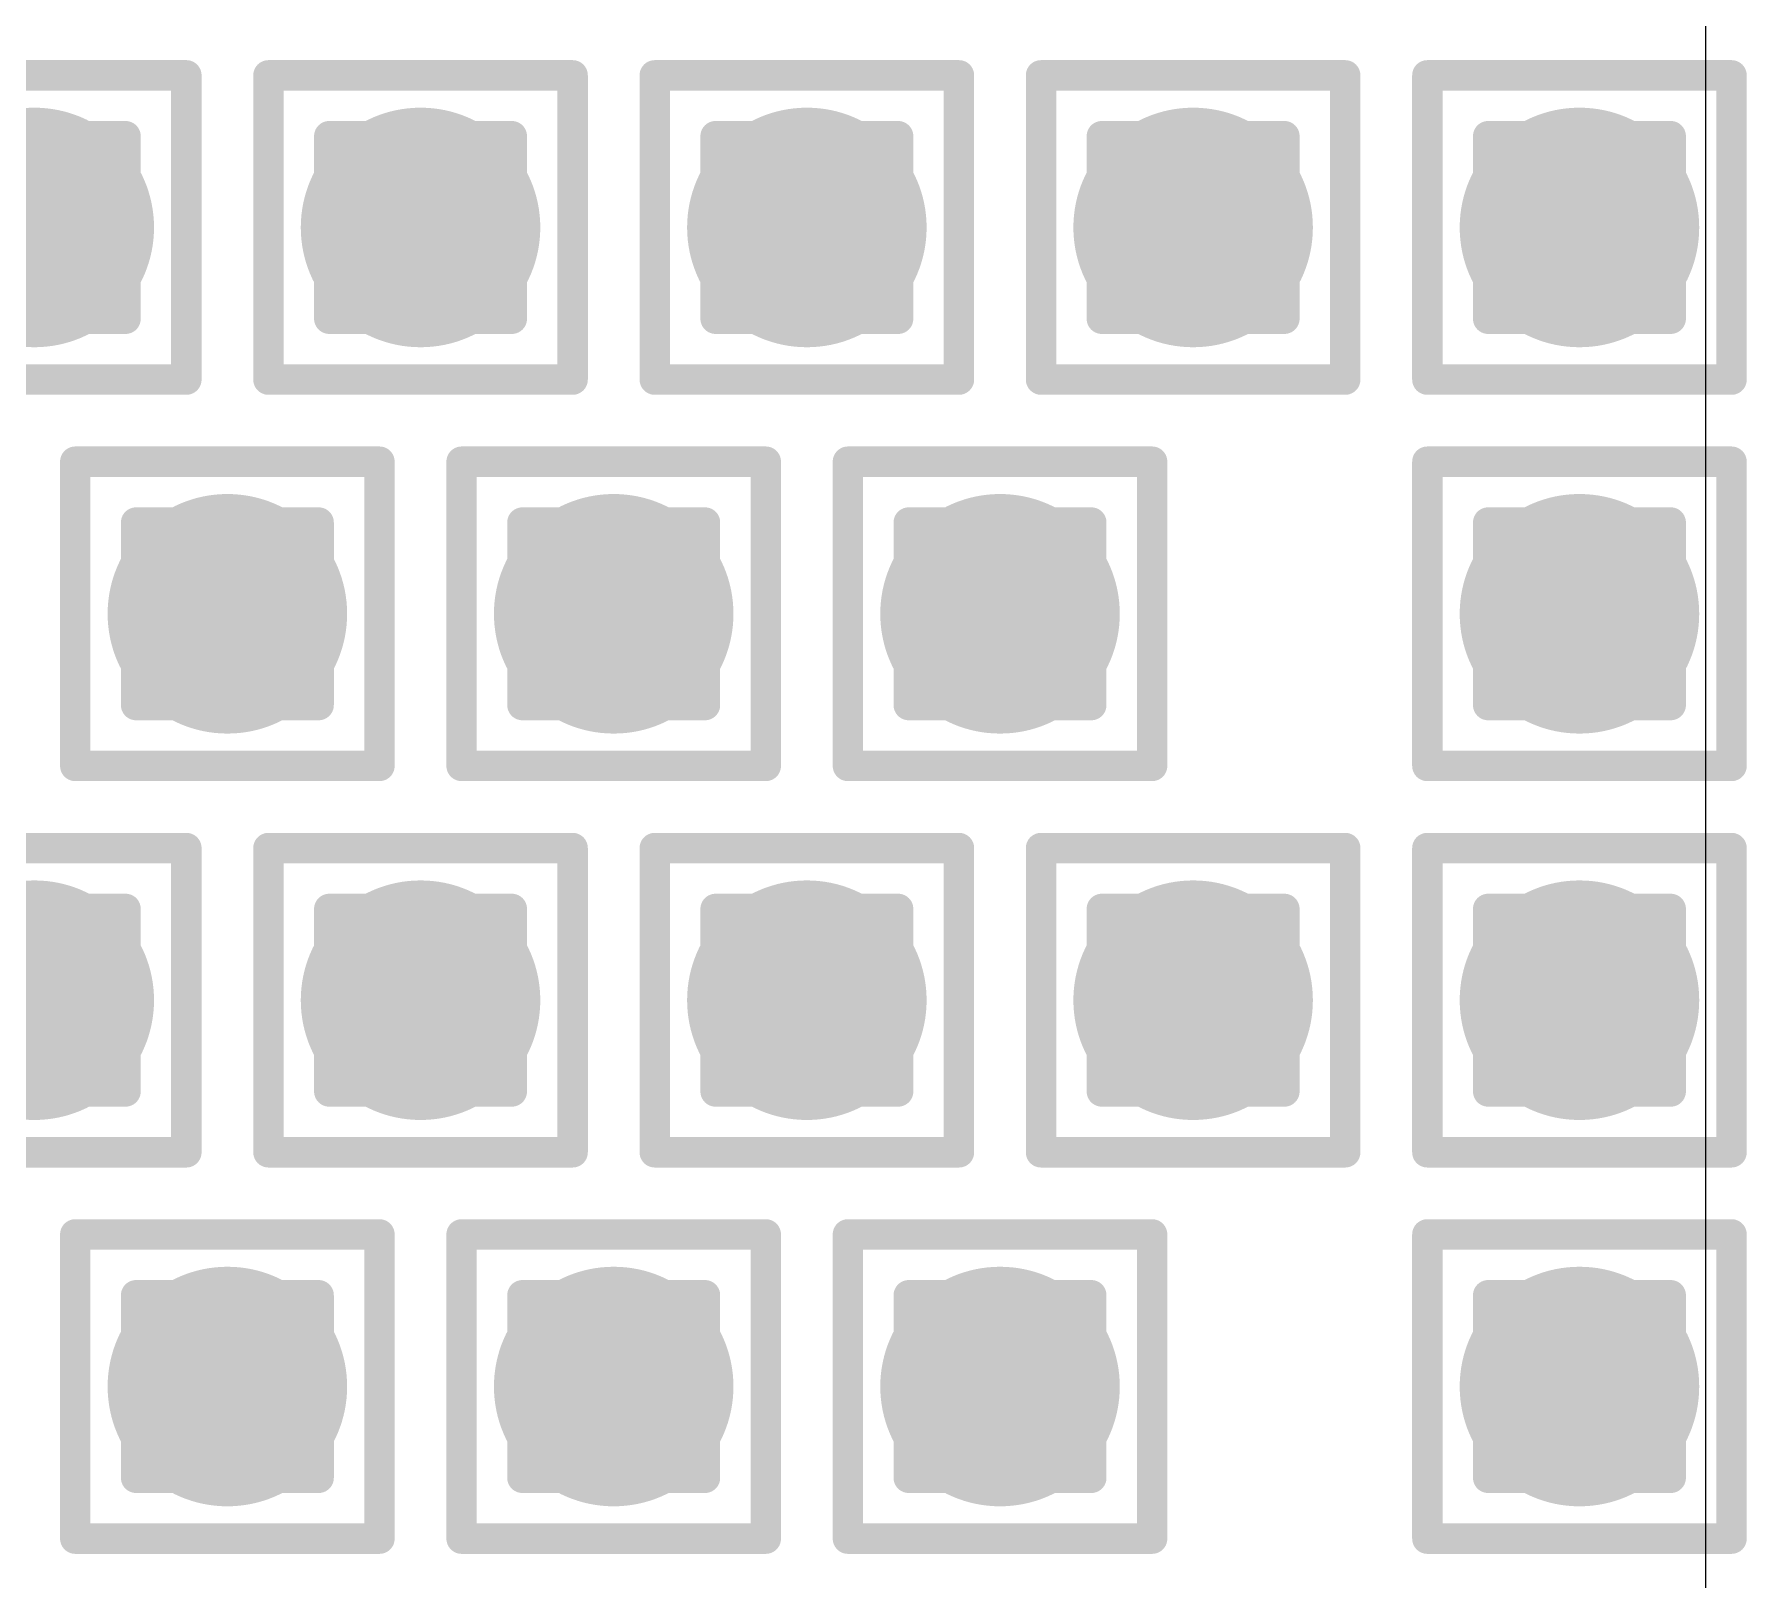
# Model space of a CAD drawing. Header units: inches. Extents: x -12 to 5357, y -8 to 5291.
# Drawn here: x 39.964 to 42.824, y 25.469 to 28.049 of the extents above; entities that cross this region are included whole.
import ezdxf

# ---------------------------------------------------------------- set-up
doc = ezdxf.new("R2010")
doc.units = ezdxf.units.IN
for name, color, linetype in [('Bottom Layer', 5, 'Continuous'), ('Drill Drawing', 1, 'Continuous'), ('Ground', 16, 'Continuous'), ('Power', 76, 'Continuous'), ('Top Layer', 1, 'Continuous'), ('Via Holes', 16, 'Continuous')]:
    doc.layers.add(name, color=color, linetype=linetype)

msp = doc.modelspace()

# ---------------------------------------------------------------- hatches: boundary and pattern name
at = {"layer": 'Bottom Layer'}
h = msp.add_hatch(color=5, dxfattribs=at)
edge = h.paths.add_edge_path()
edge.add_arc((39.9644, 27.7266), 0.2, 0, 360)
h = msp.add_hatch(color=5, dxfattribs=at)
edge = h.paths.add_edge_path()
edge.add_arc((40.6095, 27.7266), 0.2, 0, 360)
h = msp.add_hatch(color=5, dxfattribs=at)
edge = h.paths.add_edge_path()
edge.add_arc((41.2547, 27.7266), 0.2, 0, 360)
h = msp.add_hatch(color=5, dxfattribs=at)
edge = h.paths.add_edge_path()
edge.add_arc((41.8998, 27.7266), 0.2, 0, 360)
h = msp.add_hatch(color=5, dxfattribs=at)
edge = h.paths.add_edge_path()
edge.add_arc((42.545, 27.7266), 0.2, 0, 360)
h = msp.add_hatch(color=5, dxfattribs=at)
edge = h.paths.add_edge_path()
edge.add_arc((40.2869, 27.0815), 0.2, 0, 360)
h = msp.add_hatch(color=5, dxfattribs=at)
edge = h.paths.add_edge_path()
edge.add_arc((40.9321, 27.0815), 0.2, 0, 360)
h = msp.add_hatch(color=5, dxfattribs=at)
edge = h.paths.add_edge_path()
edge.add_arc((41.5773, 27.0815), 0.2, 0, 360)
h = msp.add_hatch(color=5, dxfattribs=at)
edge = h.paths.add_edge_path()
edge.add_arc((42.545, 27.0815), 0.2, 0, 360)
h = msp.add_hatch(color=5, dxfattribs=at)
edge = h.paths.add_edge_path()
edge.add_arc((39.9644, 26.4363), 0.2, 0, 360)
h = msp.add_hatch(color=5, dxfattribs=at)
edge = h.paths.add_edge_path()
edge.add_arc((40.6095, 26.4363), 0.2, 0, 360)
h = msp.add_hatch(color=5, dxfattribs=at)
edge = h.paths.add_edge_path()
edge.add_arc((41.2547, 26.4363), 0.2, 0, 360)
h = msp.add_hatch(color=5, dxfattribs=at)
edge = h.paths.add_edge_path()
edge.add_arc((41.8998, 26.4363), 0.2, 0, 360)
h = msp.add_hatch(color=5, dxfattribs=at)
edge = h.paths.add_edge_path()
edge.add_arc((42.545, 26.4363), 0.2, 0, 360)
h = msp.add_hatch(color=5, dxfattribs=at)
edge = h.paths.add_edge_path()
edge.add_arc((40.2869, 25.7912), 0.2, 0, 360)
h = msp.add_hatch(color=5, dxfattribs=at)
edge = h.paths.add_edge_path()
edge.add_arc((40.9321, 25.7912), 0.2, 0, 360)
h = msp.add_hatch(color=5, dxfattribs=at)
edge = h.paths.add_edge_path()
edge.add_arc((41.5773, 25.7912), 0.2, 0, 360)
h = msp.add_hatch(color=5, dxfattribs=at)
edge = h.paths.add_edge_path()
edge.add_arc((42.545, 25.7912), 0.2, 0, 360)
at = {"layer": 'Ground'}
h = msp.add_hatch(color=16, dxfattribs=at)
edge = h.paths.add_edge_path()
edge.add_arc((39.9644, 27.7266), 0.2, 0, 360)
h = msp.add_hatch(color=16, dxfattribs=at)
edge = h.paths.add_edge_path()
edge.add_arc((40.6095, 27.7266), 0.2, 0, 360)
h = msp.add_hatch(color=16, dxfattribs=at)
edge = h.paths.add_edge_path()
edge.add_arc((41.2547, 27.7266), 0.2, 0, 360)
h = msp.add_hatch(color=16, dxfattribs=at)
edge = h.paths.add_edge_path()
edge.add_arc((41.8998, 27.7266), 0.2, 0, 360)
h = msp.add_hatch(color=16, dxfattribs=at)
edge = h.paths.add_edge_path()
edge.add_arc((42.545, 27.7266), 0.2, 0, 360)
h = msp.add_hatch(color=16, dxfattribs=at)
edge = h.paths.add_edge_path()
edge.add_arc((40.2869, 27.0815), 0.2, 0, 360)
h = msp.add_hatch(color=16, dxfattribs=at)
edge = h.paths.add_edge_path()
edge.add_arc((40.9321, 27.0815), 0.2, 0, 360)
h = msp.add_hatch(color=16, dxfattribs=at)
edge = h.paths.add_edge_path()
edge.add_arc((41.5773, 27.0815), 0.2, 0, 360)
h = msp.add_hatch(color=16, dxfattribs=at)
edge = h.paths.add_edge_path()
edge.add_arc((42.545, 27.0815), 0.2, 0, 360)
h = msp.add_hatch(color=16, dxfattribs=at)
edge = h.paths.add_edge_path()
edge.add_arc((39.9644, 26.4363), 0.2, 0, 360)
h = msp.add_hatch(color=16, dxfattribs=at)
edge = h.paths.add_edge_path()
edge.add_arc((40.6095, 26.4363), 0.2, 0, 360)
h = msp.add_hatch(color=16, dxfattribs=at)
edge = h.paths.add_edge_path()
edge.add_arc((41.2547, 26.4363), 0.2, 0, 360)
h = msp.add_hatch(color=16, dxfattribs=at)
edge = h.paths.add_edge_path()
edge.add_arc((41.8998, 26.4363), 0.2, 0, 360)
h = msp.add_hatch(color=16, dxfattribs=at)
edge = h.paths.add_edge_path()
edge.add_arc((42.545, 26.4363), 0.2, 0, 360)
h = msp.add_hatch(color=16, dxfattribs=at)
edge = h.paths.add_edge_path()
edge.add_arc((40.2869, 25.7912), 0.2, 0, 360)
h = msp.add_hatch(color=16, dxfattribs=at)
edge = h.paths.add_edge_path()
edge.add_arc((40.9321, 25.7912), 0.2, 0, 360)
h = msp.add_hatch(color=16, dxfattribs=at)
edge = h.paths.add_edge_path()
edge.add_arc((41.5773, 25.7912), 0.2, 0, 360)
h = msp.add_hatch(color=16, dxfattribs=at)
edge = h.paths.add_edge_path()
edge.add_arc((42.545, 25.7912), 0.2, 0, 360)
at = {"layer": 'Power'}
h = msp.add_hatch(color=76, dxfattribs=at)
edge = h.paths.add_edge_path()
edge.add_arc((39.9644, 27.7266), 0.2, 0, 360)
h = msp.add_hatch(color=76, dxfattribs=at)
edge = h.paths.add_edge_path()
edge.add_arc((40.6095, 27.7266), 0.2, 0, 360)
h = msp.add_hatch(color=76, dxfattribs=at)
edge = h.paths.add_edge_path()
edge.add_arc((41.2547, 27.7266), 0.2, 0, 360)
h = msp.add_hatch(color=76, dxfattribs=at)
edge = h.paths.add_edge_path()
edge.add_arc((41.8998, 27.7266), 0.2, 0, 360)
h = msp.add_hatch(color=76, dxfattribs=at)
edge = h.paths.add_edge_path()
edge.add_arc((42.545, 27.7266), 0.2, 0, 360)
h = msp.add_hatch(color=76, dxfattribs=at)
edge = h.paths.add_edge_path()
edge.add_arc((40.2869, 27.0815), 0.2, 0, 360)
h = msp.add_hatch(color=76, dxfattribs=at)
edge = h.paths.add_edge_path()
edge.add_arc((40.9321, 27.0815), 0.2, 0, 360)
h = msp.add_hatch(color=76, dxfattribs=at)
edge = h.paths.add_edge_path()
edge.add_arc((41.5773, 27.0815), 0.2, 0, 360)
h = msp.add_hatch(color=76, dxfattribs=at)
edge = h.paths.add_edge_path()
edge.add_arc((42.545, 27.0815), 0.2, 0, 360)
h = msp.add_hatch(color=76, dxfattribs=at)
edge = h.paths.add_edge_path()
edge.add_arc((39.9644, 26.4363), 0.2, 0, 360)
h = msp.add_hatch(color=76, dxfattribs=at)
edge = h.paths.add_edge_path()
edge.add_arc((40.6095, 26.4363), 0.2, 0, 360)
h = msp.add_hatch(color=76, dxfattribs=at)
edge = h.paths.add_edge_path()
edge.add_arc((41.2547, 26.4363), 0.2, 0, 360)
h = msp.add_hatch(color=76, dxfattribs=at)
edge = h.paths.add_edge_path()
edge.add_arc((41.8998, 26.4363), 0.2, 0, 360)
h = msp.add_hatch(color=76, dxfattribs=at)
edge = h.paths.add_edge_path()
edge.add_arc((42.545, 26.4363), 0.2, 0, 360)
h = msp.add_hatch(color=76, dxfattribs=at)
edge = h.paths.add_edge_path()
edge.add_arc((40.2869, 25.7912), 0.2, 0, 360)
h = msp.add_hatch(color=76, dxfattribs=at)
edge = h.paths.add_edge_path()
edge.add_arc((40.9321, 25.7912), 0.2, 0, 360)
h = msp.add_hatch(color=76, dxfattribs=at)
edge = h.paths.add_edge_path()
edge.add_arc((41.5773, 25.7912), 0.2, 0, 360)
h = msp.add_hatch(color=76, dxfattribs=at)
edge = h.paths.add_edge_path()
edge.add_arc((42.545, 25.7912), 0.2, 0, 360)
at = {"layer": 'Top Layer'}
h = msp.add_hatch(color=1, dxfattribs=at)
edge = h.paths.add_edge_path()
edge.add_arc((39.9644, 27.7266), 0.2, 0, 360)
h = msp.add_hatch(color=1, dxfattribs=at)
edge = h.paths.add_edge_path()
edge.add_arc((40.6095, 27.7266), 0.2, 0, 360)
h = msp.add_hatch(color=1, dxfattribs=at)
edge = h.paths.add_edge_path()
edge.add_arc((41.2547, 27.7266), 0.2, 0, 360)
h = msp.add_hatch(color=1, dxfattribs=at)
edge = h.paths.add_edge_path()
edge.add_arc((41.8998, 27.7266), 0.2, 0, 360)
h = msp.add_hatch(color=1, dxfattribs=at)
edge = h.paths.add_edge_path()
edge.add_arc((42.545, 27.7266), 0.2, 0, 360)
h = msp.add_hatch(color=1, dxfattribs=at)
edge = h.paths.add_edge_path()
edge.add_arc((40.2869, 27.0815), 0.2, 0, 360)
h = msp.add_hatch(color=1, dxfattribs=at)
edge = h.paths.add_edge_path()
edge.add_arc((40.9321, 27.0815), 0.2, 0, 360)
h = msp.add_hatch(color=1, dxfattribs=at)
edge = h.paths.add_edge_path()
edge.add_arc((41.5773, 27.0815), 0.2, 0, 360)
h = msp.add_hatch(color=1, dxfattribs=at)
edge = h.paths.add_edge_path()
edge.add_arc((42.545, 27.0815), 0.2, 0, 360)
h = msp.add_hatch(color=1, dxfattribs=at)
edge = h.paths.add_edge_path()
edge.add_arc((39.9644, 26.4363), 0.2, 0, 360)
h = msp.add_hatch(color=1, dxfattribs=at)
edge = h.paths.add_edge_path()
edge.add_arc((40.6095, 26.4363), 0.2, 0, 360)
h = msp.add_hatch(color=1, dxfattribs=at)
edge = h.paths.add_edge_path()
edge.add_arc((41.2547, 26.4363), 0.2, 0, 360)
h = msp.add_hatch(color=1, dxfattribs=at)
edge = h.paths.add_edge_path()
edge.add_arc((41.8998, 26.4363), 0.2, 0, 360)
h = msp.add_hatch(color=1, dxfattribs=at)
edge = h.paths.add_edge_path()
edge.add_arc((42.545, 26.4363), 0.2, 0, 360)
h = msp.add_hatch(color=1, dxfattribs=at)
edge = h.paths.add_edge_path()
edge.add_arc((40.2869, 25.7912), 0.2, 0, 360)
h = msp.add_hatch(color=1, dxfattribs=at)
edge = h.paths.add_edge_path()
edge.add_arc((40.9321, 25.7912), 0.2, 0, 360)
h = msp.add_hatch(color=1, dxfattribs=at)
edge = h.paths.add_edge_path()
edge.add_arc((41.5773, 25.7912), 0.2, 0, 360)
h = msp.add_hatch(color=1, dxfattribs=at)
edge = h.paths.add_edge_path()
edge.add_arc((42.545, 25.7912), 0.2, 0, 360)
at = {"layer": 'Via Holes'}
h = msp.add_hatch(color=7, dxfattribs=at)
edge = h.paths.add_edge_path()
edge.add_arc((39.9644, 27.7266), 0.1, 0, 360)
h = msp.add_hatch(color=7, dxfattribs=at)
edge = h.paths.add_edge_path()
edge.add_arc((40.6095, 27.7266), 0.1, 0, 360)
h = msp.add_hatch(color=7, dxfattribs=at)
edge = h.paths.add_edge_path()
edge.add_arc((41.2547, 27.7266), 0.1, 0, 360)
h = msp.add_hatch(color=7, dxfattribs=at)
edge = h.paths.add_edge_path()
edge.add_arc((41.8998, 27.7266), 0.1, 0, 360)
h = msp.add_hatch(color=7, dxfattribs=at)
edge = h.paths.add_edge_path()
edge.add_arc((42.545, 27.7266), 0.1, 0, 360)
h = msp.add_hatch(color=7, dxfattribs=at)
edge = h.paths.add_edge_path()
edge.add_arc((40.2869, 27.0815), 0.1, 0, 360)
h = msp.add_hatch(color=7, dxfattribs=at)
edge = h.paths.add_edge_path()
edge.add_arc((40.9321, 27.0815), 0.1, 0, 360)
h = msp.add_hatch(color=7, dxfattribs=at)
edge = h.paths.add_edge_path()
edge.add_arc((41.5773, 27.0815), 0.1, 0, 360)
h = msp.add_hatch(color=7, dxfattribs=at)
edge = h.paths.add_edge_path()
edge.add_arc((42.545, 27.0815), 0.1, 0, 360)
h = msp.add_hatch(color=7, dxfattribs=at)
edge = h.paths.add_edge_path()
edge.add_arc((39.9644, 26.4363), 0.1, 0, 360)
h = msp.add_hatch(color=7, dxfattribs=at)
edge = h.paths.add_edge_path()
edge.add_arc((40.6095, 26.4363), 0.1, 0, 360)
h = msp.add_hatch(color=7, dxfattribs=at)
edge = h.paths.add_edge_path()
edge.add_arc((41.2547, 26.4363), 0.1, 0, 360)
h = msp.add_hatch(color=7, dxfattribs=at)
edge = h.paths.add_edge_path()
edge.add_arc((41.8998, 26.4363), 0.1, 0, 360)
h = msp.add_hatch(color=7, dxfattribs=at)
edge = h.paths.add_edge_path()
edge.add_arc((42.545, 26.4363), 0.1, 0, 360)
h = msp.add_hatch(color=7, dxfattribs=at)
edge = h.paths.add_edge_path()
edge.add_arc((40.2869, 25.7912), 0.1, 0, 360)
h = msp.add_hatch(color=7, dxfattribs=at)
edge = h.paths.add_edge_path()
edge.add_arc((40.9321, 25.7912), 0.1, 0, 360)
h = msp.add_hatch(color=7, dxfattribs=at)
edge = h.paths.add_edge_path()
edge.add_arc((41.5773, 25.7912), 0.1, 0, 360)
h = msp.add_hatch(color=7, dxfattribs=at)
edge = h.paths.add_edge_path()
edge.add_arc((42.545, 25.7912), 0.1, 0, 360)

# ---------------------------------------------------------------- linework, layer by layer
at = {"layer": 'Drill Drawing', "const_width": 0.0508}
for points in [[(39.7104, 27.9806), (40.2184, 27.9806)], [(40.2184, 27.4726), (40.2184, 27.9806)], [(40.3555, 27.9806), (40.8635, 27.9806)], [(40.3555, 27.4726), (40.3555, 27.9806)], [(40.8635, 27.4726), (40.8635, 27.9806)], [(41.0007, 27.9806), (41.5087, 27.9806)], [(41.0007, 27.4726), (41.0007, 27.9806)], [(41.5087, 27.4726), (41.5087, 27.9806)], [(41.6458, 27.9806), (42.1538, 27.9806)], [(41.6458, 27.4726), (41.6458, 27.9806)], [(42.1538, 27.4726), (42.1538, 27.9806)], [(42.291, 27.9806), (42.799, 27.9806)], [(42.291, 27.4726), (42.291, 27.9806)], [(42.799, 27.4726), (42.799, 27.9806)], [(39.812, 27.879), (40.1168, 27.879)], [(40.1168, 27.5742), (40.1168, 27.879)], [(40.4571, 27.879), (40.7619, 27.879)], [(40.4571, 27.5742), (40.4571, 27.879)], [(40.7619, 27.5742), (40.7619, 27.879)], [(41.1023, 27.879), (41.4071, 27.879)], [(41.1023, 27.5742), (41.1023, 27.879)], [(41.4071, 27.5742), (41.4071, 27.879)], [(41.7474, 27.879), (42.0522, 27.879)], [(41.7474, 27.5742), (41.7474, 27.879)], [(42.0522, 27.5742), (42.0522, 27.879)], [(42.3926, 27.879), (42.6974, 27.879)], [(42.3926, 27.5742), (42.3926, 27.879)], [(42.6974, 27.5742), (42.6974, 27.879)], [(39.812, 27.5742), (40.1168, 27.5742)], [(40.4571, 27.5742), (40.7619, 27.5742)], [(41.1023, 27.5742), (41.4071, 27.5742)], [(41.7474, 27.5742), (42.0522, 27.5742)], [(42.3926, 27.5742), (42.6974, 27.5742)], [(39.7104, 27.4726), (40.2184, 27.4726)], [(40.3555, 27.4726), (40.8635, 27.4726)], [(41.0007, 27.4726), (41.5087, 27.4726)], [(41.6458, 27.4726), (42.1538, 27.4726)], [(42.291, 27.4726), (42.799, 27.4726)], [(40.0329, 27.3355), (40.5409, 27.3355)], [(40.0329, 26.8275), (40.0329, 27.3355)], [(40.5409, 26.8275), (40.5409, 27.3355)], [(40.6781, 27.3355), (41.1861, 27.3355)], [(40.6781, 26.8275), (40.6781, 27.3355)], [(41.1861, 26.8275), (41.1861, 27.3355)], [(41.3233, 27.3355), (41.8313, 27.3355)], [(41.3233, 26.8275), (41.3233, 27.3355)], [(41.8313, 26.8275), (41.8313, 27.3355)], [(42.291, 27.3355), (42.799, 27.3355)], [(42.291, 26.8275), (42.291, 27.3355)], [(42.799, 26.8275), (42.799, 27.3355)], [(40.1345, 27.2339), (40.4393, 27.2339)], [(40.1345, 26.9291), (40.1345, 27.2339)], [(40.4393, 26.9291), (40.4393, 27.2339)], [(40.7797, 27.2339), (41.0845, 27.2339)], [(40.7797, 26.9291), (40.7797, 27.2339)], [(41.0845, 26.9291), (41.0845, 27.2339)], [(41.4249, 27.2339), (41.7297, 27.2339)], [(41.4249, 26.9291), (41.4249, 27.2339)], [(41.7297, 26.9291), (41.7297, 27.2339)], [(42.3926, 27.2339), (42.6974, 27.2339)], [(42.3926, 26.9291), (42.3926, 27.2339)], [(42.6974, 26.9291), (42.6974, 27.2339)], [(40.1345, 26.9291), (40.4393, 26.9291)], [(40.7797, 26.9291), (41.0845, 26.9291)], [(41.4249, 26.9291), (41.7297, 26.9291)], [(42.3926, 26.9291), (42.6974, 26.9291)], [(40.0329, 26.8275), (40.5409, 26.8275)], [(40.6781, 26.8275), (41.1861, 26.8275)], [(41.3233, 26.8275), (41.8313, 26.8275)], [(42.291, 26.8275), (42.799, 26.8275)], [(39.7104, 26.6903), (40.2184, 26.6903)], [(40.2184, 26.1823), (40.2184, 26.6903)], [(40.3555, 26.6903), (40.8635, 26.6903)], [(40.3555, 26.1823), (40.3555, 26.6903)], [(40.8635, 26.1823), (40.8635, 26.6903)], [(41.0007, 26.6903), (41.5087, 26.6903)], [(41.0007, 26.1823), (41.0007, 26.6903)], [(41.5087, 26.1823), (41.5087, 26.6903)], [(41.6458, 26.6903), (42.1538, 26.6903)], [(41.6458, 26.1823), (41.6458, 26.6903)], [(42.1538, 26.1823), (42.1538, 26.6903)], [(42.291, 26.6903), (42.799, 26.6903)], [(42.291, 26.1823), (42.291, 26.6903)], [(42.799, 26.1823), (42.799, 26.6903)], [(39.812, 26.5887), (40.1168, 26.5887)], [(40.1168, 26.2839), (40.1168, 26.5887)], [(40.4571, 26.5887), (40.7619, 26.5887)], [(40.4571, 26.2839), (40.4571, 26.5887)], [(40.7619, 26.2839), (40.7619, 26.5887)], [(41.1023, 26.5887), (41.4071, 26.5887)], [(41.1023, 26.2839), (41.1023, 26.5887)], [(41.4071, 26.2839), (41.4071, 26.5887)], [(41.7474, 26.5887), (42.0522, 26.5887)], [(41.7474, 26.2839), (41.7474, 26.5887)], [(42.0522, 26.2839), (42.0522, 26.5887)], [(42.3926, 26.5887), (42.6974, 26.5887)], [(42.3926, 26.2839), (42.3926, 26.5887)], [(42.6974, 26.2839), (42.6974, 26.5887)], [(39.812, 26.2839), (40.1168, 26.2839)], [(40.4571, 26.2839), (40.7619, 26.2839)], [(41.1023, 26.2839), (41.4071, 26.2839)], [(41.7474, 26.2839), (42.0522, 26.2839)], [(42.3926, 26.2839), (42.6974, 26.2839)], [(39.7104, 26.1823), (40.2184, 26.1823)], [(40.3555, 26.1823), (40.8635, 26.1823)], [(41.0007, 26.1823), (41.5087, 26.1823)], [(41.6458, 26.1823), (42.1538, 26.1823)], [(42.291, 26.1823), (42.799, 26.1823)], [(40.0329, 26.0452), (40.5409, 26.0452)], [(40.0329, 25.5372), (40.0329, 26.0452)], [(40.5409, 25.5372), (40.5409, 26.0452)], [(40.6781, 26.0452), (41.1861, 26.0452)], [(40.6781, 25.5372), (40.6781, 26.0452)], [(41.1861, 25.5372), (41.1861, 26.0452)], [(41.3233, 26.0452), (41.8313, 26.0452)], [(41.3233, 25.5372), (41.3233, 26.0452)], [(41.8313, 25.5372), (41.8313, 26.0452)], [(42.291, 26.0452), (42.799, 26.0452)], [(42.291, 25.5372), (42.291, 26.0452)], [(42.799, 25.5372), (42.799, 26.0452)], [(40.1345, 25.9436), (40.4393, 25.9436)], [(40.1345, 25.6388), (40.1345, 25.9436)], [(40.4393, 25.6388), (40.4393, 25.9436)], [(40.7797, 25.9436), (41.0845, 25.9436)], [(40.7797, 25.6388), (40.7797, 25.9436)], [(41.0845, 25.6388), (41.0845, 25.9436)], [(41.4249, 25.9436), (41.7297, 25.9436)], [(41.4249, 25.6388), (41.4249, 25.9436)], [(41.7297, 25.6388), (41.7297, 25.9436)], [(42.3926, 25.9436), (42.6974, 25.9436)], [(42.3926, 25.6388), (42.3926, 25.9436)], [(42.6974, 25.6388), (42.6974, 25.9436)], [(40.1345, 25.6388), (40.4393, 25.6388)], [(40.7797, 25.6388), (41.0845, 25.6388)], [(41.4249, 25.6388), (41.7297, 25.6388)], [(42.3926, 25.6388), (42.6974, 25.6388)], [(40.0329, 25.5372), (40.5409, 25.5372)], [(40.6781, 25.5372), (41.1861, 25.5372)], [(41.3233, 25.5372), (41.8313, 25.5372)], [(42.291, 25.5372), (42.799, 25.5372)]]:
    msp.add_lwpolyline(points, dxfattribs=at)
at = {"layer": 'Drill Drawing', "const_width": 0.0254}
for points in [[(40.2057, 27.9806, 1), (40.2311, 27.9806, 1)], [(40.2057, 27.9806, 1), (40.2311, 27.9806, 1)], [(40.3428, 27.9806, 1), (40.3682, 27.9806, 1)], [(40.3428, 27.9806, 1), (40.3682, 27.9806, 1)], [(40.8508, 27.9806, 1), (40.8762, 27.9806, 1)], [(40.8508, 27.9806, 1), (40.8762, 27.9806, 1)], [(40.988, 27.9806, 1), (41.0134, 27.9806, 1)], [(40.988, 27.9806, 1), (41.0134, 27.9806, 1)], [(41.496, 27.9806, 1), (41.5214, 27.9806, 1)], [(41.496, 27.9806, 1), (41.5214, 27.9806, 1)], [(41.6331, 27.9806, 1), (41.6585, 27.9806, 1)], [(41.6331, 27.9806, 1), (41.6585, 27.9806, 1)], [(42.1411, 27.9806, 1), (42.1665, 27.9806, 1)], [(42.1411, 27.9806, 1), (42.1665, 27.9806, 1)], [(42.2783, 27.9806, 1), (42.3037, 27.9806, 1)], [(42.2783, 27.9806, 1), (42.3037, 27.9806, 1)], [(42.7863, 27.9806, 1), (42.8117, 27.9806, 1)], [(42.7863, 27.9806, 1), (42.8117, 27.9806, 1)], [(40.1041, 27.879, 1), (40.1295, 27.879, 1)], [(40.1041, 27.879, 1), (40.1295, 27.879, 1)], [(40.4444, 27.879, 1), (40.4698, 27.879, 1)], [(40.4444, 27.879, 1), (40.4698, 27.879, 1)], [(40.7492, 27.879, 1), (40.7746, 27.879, 1)], [(40.7492, 27.879, 1), (40.7746, 27.879, 1)], [(41.0896, 27.879, 1), (41.115, 27.879, 1)], [(41.0896, 27.879, 1), (41.115, 27.879, 1)], [(41.3944, 27.879, 1), (41.4198, 27.879, 1)], [(41.3944, 27.879, 1), (41.4198, 27.879, 1)], [(41.7347, 27.879, 1), (41.7601, 27.879, 1)], [(41.7347, 27.879, 1), (41.7601, 27.879, 1)], [(42.0395, 27.879, 1), (42.0649, 27.879, 1)], [(42.0395, 27.879, 1), (42.0649, 27.879, 1)], [(42.3799, 27.879, 1), (42.4053, 27.879, 1)], [(42.3799, 27.879, 1), (42.4053, 27.879, 1)], [(42.6847, 27.879, 1), (42.7101, 27.879, 1)], [(42.6847, 27.879, 1), (42.7101, 27.879, 1)], [(40.1041, 27.5742, 1), (40.1295, 27.5742, 1)], [(40.1041, 27.5742, 1), (40.1295, 27.5742, 1)], [(40.4444, 27.5742, 1), (40.4698, 27.5742, 1)], [(40.4444, 27.5742, 1), (40.4698, 27.5742, 1)], [(40.7492, 27.5742, 1), (40.7746, 27.5742, 1)], [(40.7492, 27.5742, 1), (40.7746, 27.5742, 1)], [(41.0896, 27.5742, 1), (41.115, 27.5742, 1)], [(41.0896, 27.5742, 1), (41.115, 27.5742, 1)], [(41.3944, 27.5742, 1), (41.4198, 27.5742, 1)], [(41.3944, 27.5742, 1), (41.4198, 27.5742, 1)], [(41.7347, 27.5742, 1), (41.7601, 27.5742, 1)], [(41.7347, 27.5742, 1), (41.7601, 27.5742, 1)], [(42.0395, 27.5742, 1), (42.0649, 27.5742, 1)], [(42.0395, 27.5742, 1), (42.0649, 27.5742, 1)], [(42.3799, 27.5742, 1), (42.4053, 27.5742, 1)], [(42.3799, 27.5742, 1), (42.4053, 27.5742, 1)], [(42.6847, 27.5742, 1), (42.7101, 27.5742, 1)], [(42.6847, 27.5742, 1), (42.7101, 27.5742, 1)], [(40.2057, 27.4726, 1), (40.2311, 27.4726, 1)], [(40.2057, 27.4726, 1), (40.2311, 27.4726, 1)], [(40.3428, 27.4726, 1), (40.3682, 27.4726, 1)], [(40.3428, 27.4726, 1), (40.3682, 27.4726, 1)], [(40.8508, 27.4726, 1), (40.8762, 27.4726, 1)], [(40.8508, 27.4726, 1), (40.8762, 27.4726, 1)], [(40.988, 27.4726, 1), (41.0134, 27.4726, 1)], [(40.988, 27.4726, 1), (41.0134, 27.4726, 1)], [(41.496, 27.4726, 1), (41.5214, 27.4726, 1)], [(41.496, 27.4726, 1), (41.5214, 27.4726, 1)], [(41.6331, 27.4726, 1), (41.6585, 27.4726, 1)], [(41.6331, 27.4726, 1), (41.6585, 27.4726, 1)], [(42.1411, 27.4726, 1), (42.1665, 27.4726, 1)], [(42.1411, 27.4726, 1), (42.1665, 27.4726, 1)], [(42.2783, 27.4726, 1), (42.3037, 27.4726, 1)], [(42.2783, 27.4726, 1), (42.3037, 27.4726, 1)], [(42.7863, 27.4726, 1), (42.8117, 27.4726, 1)], [(42.7863, 27.4726, 1), (42.8117, 27.4726, 1)], [(40.0202, 27.3355, 1), (40.0456, 27.3355, 1)], [(40.0202, 27.3355, 1), (40.0456, 27.3355, 1)], [(40.5282, 27.3355, 1), (40.5536, 27.3355, 1)], [(40.5282, 27.3355, 1), (40.5536, 27.3355, 1)], [(40.6654, 27.3355, 1), (40.6908, 27.3355, 1)], [(40.6654, 27.3355, 1), (40.6908, 27.3355, 1)], [(41.1734, 27.3355, 1), (41.1988, 27.3355, 1)], [(41.1734, 27.3355, 1), (41.1988, 27.3355, 1)], [(41.3106, 27.3355, 1), (41.336, 27.3355, 1)], [(41.3106, 27.3355, 1), (41.336, 27.3355, 1)], [(41.8186, 27.3355, 1), (41.844, 27.3355, 1)], [(41.8186, 27.3355, 1), (41.844, 27.3355, 1)], [(42.2783, 27.3355, 1), (42.3037, 27.3355, 1)], [(42.2783, 27.3355, 1), (42.3037, 27.3355, 1)], [(42.7863, 27.3355, 1), (42.8117, 27.3355, 1)], [(42.7863, 27.3355, 1), (42.8117, 27.3355, 1)], [(40.1218, 27.2339, 1), (40.1472, 27.2339, 1)], [(40.1218, 27.2339, 1), (40.1472, 27.2339, 1)], [(40.4266, 27.2339, 1), (40.452, 27.2339, 1)], [(40.4266, 27.2339, 1), (40.452, 27.2339, 1)], [(40.767, 27.2339, 1), (40.7924, 27.2339, 1)], [(40.767, 27.2339, 1), (40.7924, 27.2339, 1)], [(41.0718, 27.2339, 1), (41.0972, 27.2339, 1)], [(41.0718, 27.2339, 1), (41.0972, 27.2339, 1)], [(41.4122, 27.2339, 1), (41.4376, 27.2339, 1)], [(41.4122, 27.2339, 1), (41.4376, 27.2339, 1)], [(41.717, 27.2339, 1), (41.7424, 27.2339, 1)], [(41.717, 27.2339, 1), (41.7424, 27.2339, 1)], [(42.3799, 27.2339, 1), (42.4053, 27.2339, 1)], [(42.3799, 27.2339, 1), (42.4053, 27.2339, 1)], [(42.6847, 27.2339, 1), (42.7101, 27.2339, 1)], [(42.6847, 27.2339, 1), (42.7101, 27.2339, 1)], [(40.1218, 26.9291, 1), (40.1472, 26.9291, 1)], [(40.1218, 26.9291, 1), (40.1472, 26.9291, 1)], [(40.4266, 26.9291, 1), (40.452, 26.9291, 1)], [(40.4266, 26.9291, 1), (40.452, 26.9291, 1)], [(40.767, 26.9291, 1), (40.7924, 26.9291, 1)], [(40.767, 26.9291, 1), (40.7924, 26.9291, 1)], [(41.0718, 26.9291, 1), (41.0972, 26.9291, 1)], [(41.0718, 26.9291, 1), (41.0972, 26.9291, 1)], [(41.4122, 26.9291, 1), (41.4376, 26.9291, 1)], [(41.4122, 26.9291, 1), (41.4376, 26.9291, 1)], [(41.717, 26.9291, 1), (41.7424, 26.9291, 1)], [(41.717, 26.9291, 1), (41.7424, 26.9291, 1)], [(42.3799, 26.9291, 1), (42.4053, 26.9291, 1)], [(42.3799, 26.9291, 1), (42.4053, 26.9291, 1)], [(42.6847, 26.9291, 1), (42.7101, 26.9291, 1)], [(42.6847, 26.9291, 1), (42.7101, 26.9291, 1)], [(40.0202, 26.8275, 1), (40.0456, 26.8275, 1)], [(40.0202, 26.8275, 1), (40.0456, 26.8275, 1)], [(40.5282, 26.8275, 1), (40.5536, 26.8275, 1)], [(40.5282, 26.8275, 1), (40.5536, 26.8275, 1)], [(40.6654, 26.8275, 1), (40.6908, 26.8275, 1)], [(40.6654, 26.8275, 1), (40.6908, 26.8275, 1)], [(41.1734, 26.8275, 1), (41.1988, 26.8275, 1)], [(41.1734, 26.8275, 1), (41.1988, 26.8275, 1)], [(41.3106, 26.8275, 1), (41.336, 26.8275, 1)], [(41.3106, 26.8275, 1), (41.336, 26.8275, 1)], [(41.8186, 26.8275, 1), (41.844, 26.8275, 1)], [(41.8186, 26.8275, 1), (41.844, 26.8275, 1)], [(42.2783, 26.8275, 1), (42.3037, 26.8275, 1)], [(42.2783, 26.8275, 1), (42.3037, 26.8275, 1)], [(42.7863, 26.8275, 1), (42.8117, 26.8275, 1)], [(42.7863, 26.8275, 1), (42.8117, 26.8275, 1)], [(40.2057, 26.6903, 1), (40.2311, 26.6903, 1)], [(40.2057, 26.6903, 1), (40.2311, 26.6903, 1)], [(40.3428, 26.6903, 1), (40.3682, 26.6903, 1)], [(40.3428, 26.6903, 1), (40.3682, 26.6903, 1)], [(40.8508, 26.6903, 1), (40.8762, 26.6903, 1)], [(40.8508, 26.6903, 1), (40.8762, 26.6903, 1)], [(40.988, 26.6903, 1), (41.0134, 26.6903, 1)], [(40.988, 26.6903, 1), (41.0134, 26.6903, 1)], [(41.496, 26.6903, 1), (41.5214, 26.6903, 1)], [(41.496, 26.6903, 1), (41.5214, 26.6903, 1)], [(41.6331, 26.6903, 1), (41.6585, 26.6903, 1)], [(41.6331, 26.6903, 1), (41.6585, 26.6903, 1)], [(42.1411, 26.6903, 1), (42.1665, 26.6903, 1)], [(42.1411, 26.6903, 1), (42.1665, 26.6903, 1)], [(42.2783, 26.6903, 1), (42.3037, 26.6903, 1)], [(42.2783, 26.6903, 1), (42.3037, 26.6903, 1)], [(42.7863, 26.6903, 1), (42.8117, 26.6903, 1)], [(42.7863, 26.6903, 1), (42.8117, 26.6903, 1)], [(40.1041, 26.5887, 1), (40.1295, 26.5887, 1)], [(40.1041, 26.5887, 1), (40.1295, 26.5887, 1)], [(40.4444, 26.5887, 1), (40.4698, 26.5887, 1)], [(40.4444, 26.5887, 1), (40.4698, 26.5887, 1)], [(40.7492, 26.5887, 1), (40.7746, 26.5887, 1)], [(40.7492, 26.5887, 1), (40.7746, 26.5887, 1)], [(41.0896, 26.5887, 1), (41.115, 26.5887, 1)], [(41.0896, 26.5887, 1), (41.115, 26.5887, 1)], [(41.3944, 26.5887, 1), (41.4198, 26.5887, 1)], [(41.3944, 26.5887, 1), (41.4198, 26.5887, 1)], [(41.7347, 26.5887, 1), (41.7601, 26.5887, 1)], [(41.7347, 26.5887, 1), (41.7601, 26.5887, 1)], [(42.0395, 26.5887, 1), (42.0649, 26.5887, 1)], [(42.0395, 26.5887, 1), (42.0649, 26.5887, 1)], [(42.3799, 26.5887, 1), (42.4053, 26.5887, 1)], [(42.3799, 26.5887, 1), (42.4053, 26.5887, 1)], [(42.6847, 26.5887, 1), (42.7101, 26.5887, 1)], [(42.6847, 26.5887, 1), (42.7101, 26.5887, 1)], [(40.1041, 26.2839, 1), (40.1295, 26.2839, 1)], [(40.1041, 26.2839, 1), (40.1295, 26.2839, 1)], [(40.4444, 26.2839, 1), (40.4698, 26.2839, 1)], [(40.4444, 26.2839, 1), (40.4698, 26.2839, 1)], [(40.7492, 26.2839, 1), (40.7746, 26.2839, 1)], [(40.7492, 26.2839, 1), (40.7746, 26.2839, 1)], [(41.0896, 26.2839, 1), (41.115, 26.2839, 1)], [(41.0896, 26.2839, 1), (41.115, 26.2839, 1)], [(41.3944, 26.2839, 1), (41.4198, 26.2839, 1)], [(41.3944, 26.2839, 1), (41.4198, 26.2839, 1)], [(41.7347, 26.2839, 1), (41.7601, 26.2839, 1)], [(41.7347, 26.2839, 1), (41.7601, 26.2839, 1)], [(42.0395, 26.2839, 1), (42.0649, 26.2839, 1)], [(42.0395, 26.2839, 1), (42.0649, 26.2839, 1)], [(42.3799, 26.2839, 1), (42.4053, 26.2839, 1)], [(42.3799, 26.2839, 1), (42.4053, 26.2839, 1)], [(42.6847, 26.2839, 1), (42.7101, 26.2839, 1)], [(42.6847, 26.2839, 1), (42.7101, 26.2839, 1)], [(40.2057, 26.1823, 1), (40.2311, 26.1823, 1)], [(40.2057, 26.1823, 1), (40.2311, 26.1823, 1)], [(40.3428, 26.1823, 1), (40.3682, 26.1823, 1)], [(40.3428, 26.1823, 1), (40.3682, 26.1823, 1)], [(40.8508, 26.1823, 1), (40.8762, 26.1823, 1)], [(40.8508, 26.1823, 1), (40.8762, 26.1823, 1)], [(40.988, 26.1823, 1), (41.0134, 26.1823, 1)], [(40.988, 26.1823, 1), (41.0134, 26.1823, 1)], [(41.496, 26.1823, 1), (41.5214, 26.1823, 1)], [(41.496, 26.1823, 1), (41.5214, 26.1823, 1)], [(41.6331, 26.1823, 1), (41.6585, 26.1823, 1)], [(41.6331, 26.1823, 1), (41.6585, 26.1823, 1)], [(42.1411, 26.1823, 1), (42.1665, 26.1823, 1)], [(42.1411, 26.1823, 1), (42.1665, 26.1823, 1)], [(42.2783, 26.1823, 1), (42.3037, 26.1823, 1)], [(42.2783, 26.1823, 1), (42.3037, 26.1823, 1)], [(42.7863, 26.1823, 1), (42.8117, 26.1823, 1)], [(42.7863, 26.1823, 1), (42.8117, 26.1823, 1)], [(40.0202, 26.0452, 1), (40.0456, 26.0452, 1)], [(40.0202, 26.0452, 1), (40.0456, 26.0452, 1)], [(40.5282, 26.0452, 1), (40.5536, 26.0452, 1)], [(40.5282, 26.0452, 1), (40.5536, 26.0452, 1)], [(40.6654, 26.0452, 1), (40.6908, 26.0452, 1)], [(40.6654, 26.0452, 1), (40.6908, 26.0452, 1)], [(41.1734, 26.0452, 1), (41.1988, 26.0452, 1)], [(41.1734, 26.0452, 1), (41.1988, 26.0452, 1)], [(41.3106, 26.0452, 1), (41.336, 26.0452, 1)], [(41.3106, 26.0452, 1), (41.336, 26.0452, 1)], [(41.8186, 26.0452, 1), (41.844, 26.0452, 1)], [(41.8186, 26.0452, 1), (41.844, 26.0452, 1)], [(42.2783, 26.0452, 1), (42.3037, 26.0452, 1)], [(42.2783, 26.0452, 1), (42.3037, 26.0452, 1)], [(42.7863, 26.0452, 1), (42.8117, 26.0452, 1)], [(42.7863, 26.0452, 1), (42.8117, 26.0452, 1)], [(40.1218, 25.9436, 1), (40.1472, 25.9436, 1)], [(40.1218, 25.9436, 1), (40.1472, 25.9436, 1)], [(40.4266, 25.9436, 1), (40.452, 25.9436, 1)], [(40.4266, 25.9436, 1), (40.452, 25.9436, 1)], [(40.767, 25.9436, 1), (40.7924, 25.9436, 1)], [(40.767, 25.9436, 1), (40.7924, 25.9436, 1)], [(41.0718, 25.9436, 1), (41.0972, 25.9436, 1)], [(41.0718, 25.9436, 1), (41.0972, 25.9436, 1)], [(41.4122, 25.9436, 1), (41.4376, 25.9436, 1)], [(41.4122, 25.9436, 1), (41.4376, 25.9436, 1)], [(41.717, 25.9436, 1), (41.7424, 25.9436, 1)], [(41.717, 25.9436, 1), (41.7424, 25.9436, 1)], [(42.3799, 25.9436, 1), (42.4053, 25.9436, 1)], [(42.3799, 25.9436, 1), (42.4053, 25.9436, 1)], [(42.6847, 25.9436, 1), (42.7101, 25.9436, 1)], [(42.6847, 25.9436, 1), (42.7101, 25.9436, 1)], [(40.1218, 25.6388, 1), (40.1472, 25.6388, 1)], [(40.1218, 25.6388, 1), (40.1472, 25.6388, 1)], [(40.4266, 25.6388, 1), (40.452, 25.6388, 1)], [(40.4266, 25.6388, 1), (40.452, 25.6388, 1)], [(40.767, 25.6388, 1), (40.7924, 25.6388, 1)], [(40.767, 25.6388, 1), (40.7924, 25.6388, 1)], [(41.0718, 25.6388, 1), (41.0972, 25.6388, 1)], [(41.0718, 25.6388, 1), (41.0972, 25.6388, 1)], [(41.4122, 25.6388, 1), (41.4376, 25.6388, 1)], [(41.4122, 25.6388, 1), (41.4376, 25.6388, 1)], [(41.717, 25.6388, 1), (41.7424, 25.6388, 1)], [(41.717, 25.6388, 1), (41.7424, 25.6388, 1)], [(42.3799, 25.6388, 1), (42.4053, 25.6388, 1)], [(42.3799, 25.6388, 1), (42.4053, 25.6388, 1)], [(42.6847, 25.6388, 1), (42.7101, 25.6388, 1)], [(42.6847, 25.6388, 1), (42.7101, 25.6388, 1)], [(40.0202, 25.5372, 1), (40.0456, 25.5372, 1)], [(40.0202, 25.5372, 1), (40.0456, 25.5372, 1)], [(40.5282, 25.5372, 1), (40.5536, 25.5372, 1)], [(40.5282, 25.5372, 1), (40.5536, 25.5372, 1)], [(40.6654, 25.5372, 1), (40.6908, 25.5372, 1)], [(40.6654, 25.5372, 1), (40.6908, 25.5372, 1)], [(41.1734, 25.5372, 1), (41.1988, 25.5372, 1)], [(41.1734, 25.5372, 1), (41.1988, 25.5372, 1)], [(41.3106, 25.5372, 1), (41.336, 25.5372, 1)], [(41.3106, 25.5372, 1), (41.336, 25.5372, 1)], [(41.8186, 25.5372, 1), (41.844, 25.5372, 1)], [(41.8186, 25.5372, 1), (41.844, 25.5372, 1)], [(42.2783, 25.5372, 1), (42.3037, 25.5372, 1)], [(42.2783, 25.5372, 1), (42.3037, 25.5372, 1)], [(42.7863, 25.5372, 1), (42.8117, 25.5372, 1)], [(42.7863, 25.5372, 1), (42.8117, 25.5372, 1)]]:
    msp.add_lwpolyline(points, format="xyb", close=True, dxfattribs=at)
at = {"layer": 'Top Layer'}
msp.add_line((42.7555, 29.1598), (42.7555, 23.3565), dxfattribs=at)

doc.saveas('drawing.dxf')
